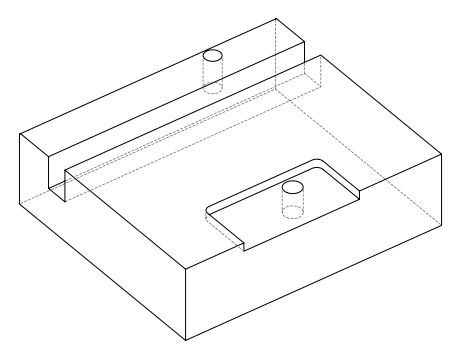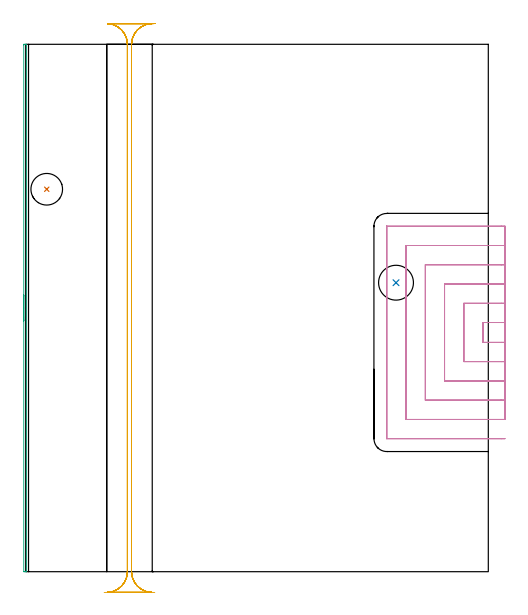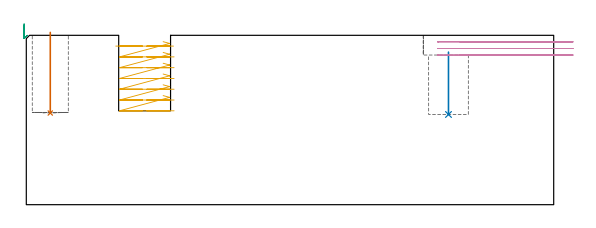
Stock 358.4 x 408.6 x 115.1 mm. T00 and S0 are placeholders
(PLAN: 5 operations, 4 tool changes, 31 min)
(1 INDEXABLE_INSERT_DRILL_BLIND_HOLE_FROM_SOLID | STEP1POCKET | NXT0302_020 | 0.22 min | 24730 mm3)
(2 INDEXABLE_INSERT_DRILL_BLIND_HOLE_FROM_SOLID_1 | STEP1POCKET_1 | UGT0302_006 | 0.17 min | 30779 mm3)
(3 AREA_MILL | FG_CHAMFER_SURFACE | UGT0205_001 | 3.42 min | 989 mm3)
(4 MILL_SLOT | SLOT_PARTIAL_RECTANGULAR | UGT0201_135 | Follow Part, ap 4.975, ae 75% | 12.78 min | 210839 mm3)
(5 MILL_RECTANGULAR_SLOT | SLOT_RECTANGULAR | UGT0201_004 | Follow Part, ap 8, ae 75% | 14.4 min | 737945 mm3)
(TOOL NXT0302_020 | Index. Insert Drill 24.5mm [880-D2450L25-03] | D24.5 PA176 FL74 Z2)
(TOOL UGT0302_006 | Indexable Insert Drill 27mm | D27 PA180 FL50 Z2)
(TOOL UGT0205_001 | Chamfer Mill 20 x 3 x 45 deg. | D20 FL50 Z2)
(TOOL UGT0201_135 | Carbide End Mill 19.9 | D19.9 FL30 Z4)
(TOOL UGT0201_004 | End Mill 32 mm | D32 FL53 Z6)
(OP 1 INDEXABLE_INSERT_DRILL_BLIND_HOLE_FROM_SOLID)
G17 G21 G94 G90
T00 M6
G54
G17 G0 G90 X16.3 Y296.3 S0 M3
G43 Z125.1 H1
G94 G81 G98 Z62.3 F250. R117.1
G80
M5
M2
(OP 2 INDEXABLE_INSERT_DRILL_BLIND_HOLE_FROM_SOLID_1)
G17 G21 G94 G90
T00 M6
G54
G17 G0 G90 X286.9 Y223.9 S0 M3
G43 Z125.1 H0
G94 G81 G98 Z61.3 F250. R103.7
G80
M5
M2
(OP 3 AREA_MILL)
G17 G21 G94 G90
T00 M6
G54
G17 G0 G90 X-1.5 Y194.3 S1061 M3
G43 Z125.1 H0
Z122.9
G94 G1 Y194.338 Z122.028 F250.
Y194.452 Z121.164
Y194.641 Z120.312
Y194.903 Z119.48
Y195.237 Z118.674
Y195.64 Z117.9
Y196.108 Z117.164
Y196.64 Z116.472
Y197.229 Z115.829
Y197.872 Z115.24
Y198.564 Z114.708
Y199.3 Z114.24
Y200.074 Z113.837
Y200.88 Z113.503
Y201.712 Z113.241
Y202.563 Z113.052
Y203.428 Z112.938
Y204.3 Z112.9
Y408.103
X-1.499 Y408.429 Z112.901
X-1.495 Y408.547 Z112.903
X-1.491 Y408.595 Z112.905
X-1.266 Y408.6 Z113.13
X-0.732 Z113.664
X-0.4 Z113.994
X0.521 Z114.92
X0.612 Y408.597 Z115.004
X0.697 Y408.59 Z115.088
X0.7 Y408.429 Z115.1
Y0.171
X0.697 Y0.01 Z115.088
X0.612 Y0.003 Z115.004
X0.521 Y0. Z114.92
X0.264 Z114.663
X-0.4 Z113.994
X-0.732 Z113.664
X-1.12 Z113.276
X-1.266 Y0.002 Z113.13
X-1.491 Y0.005 Z112.905
X-1.495 Y0.053 Z112.903
X-1.499 Y0.171 Z112.901
X-1.5 Y204.3 Z112.9
Y205.172 Z112.938
Y206.036 Z113.052
Y206.888 Z113.241
Y207.72 Z113.503
Y208.526 Z113.837
Y209.3 Z114.24
Y210.036 Z114.708
Y210.728 Z115.24
Y211.371 Z115.829
Y211.96 Z116.472
Y212.491 Z117.164
Y212.96 Z117.9
Y213.363 Z118.674
Y213.697 Z119.48
Y213.959 Z120.312
Y214.148 Z121.164
Y214.262 Z122.028
Y214.3 Z122.9
G0 Z125.1
M5
M2
(OP 4 MILL_SLOT)
G17 G21 G94 G90
T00 M6
G54
G17 G0 G90 X371.35 Y193.025 S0 M3
G43 Z125.1 H0
Z110.633
G94 G1 X368.35 F250.
X354.375 F500.
Y177.675
X368.35
X371.35 F250.
Y207.95
X368.35
X339.45 F500.
Y162.75
X368.35
X371.35 F250.
Y222.875
X368.35
X324.525 F500.
Y147.825
X368.35
X371.35 F250.
Y237.8
X368.35
X309.6 F500.
Y132.9
X368.35
X371.35 F250.
Y252.725
X368.35
X294.675 F500.
Y117.975
X368.35
X371.35 F250.
Y267.65
X368.35
X279.8 F500.
X279.77 Y267.652
X279.748 Y267.63
X279.75 Y267.6
Y103.1
X279.748 Y103.07
X279.77 Y103.048
X279.8 Y103.05
X368.35
X371.35 F250.
G0 Y193.025 Z106.167
G1 X368.35
X354.375 F500.
Y177.675
X368.35
X371.35 F250.
Y207.95
X368.35
X339.45 F500.
Y162.75
X368.35
X371.35 F250.
Y222.875
X368.35
X324.525 F500.
Y147.825
X368.35
X371.35 F250.
Y237.8
X368.35
X309.6 F500.
Y132.9
X368.35
X371.35 F250.
Y252.725
X368.35
X294.675 F500.
Y117.975
X368.35
X371.35 F250.
Y267.65
X368.35
X279.8 F500.
X279.77 Y267.652
X279.748 Y267.63
X279.75 Y267.6
Y103.1
X279.748 Y103.07
X279.77 Y103.048
X279.8 Y103.05
X368.35
X371.35 F250.
G0 Y193.025 Z101.7
G1 X368.35
X354.375 F500.
Y177.675
X368.35
X371.35 F250.
Y207.95
X368.35
X339.45 F500.
Y162.75
X368.35
X371.35 F250.
Y222.875
X368.35
X324.525 F500.
Y147.825
X368.35
X371.35 F250.
Y237.8
X368.35
X309.6 F500.
Y132.9
X368.35
X371.35 F250.
Y252.725
X368.35
X294.675 F500.
Y117.975
X368.35
X371.35 F250.
Y267.65
X368.35
X279.8 F500.
X279.77 Y267.652
X279.748 Y267.63
X279.75 Y267.6
Y103.1
X279.748 Y103.07
X279.77 Y103.048
X279.8 Y103.05
X368.35
X371.35 F250.
G0 Z125.1
M5
M2
(OP 5 MILL_RECTANGULAR_SLOT)
G17 G21 G94 G90
T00 M6
G54
G17 G0 G90 X100.015 Y-16.154 S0 M3
G43 Z125.1 H0
Z107.771
G94 G1 X97.021 Y-15.97 F250.
G2 X82. Y0. R16. F500.
G1 Y408.6
G2 X97.434 Y424.59 R16.
G1 X63.366
G2 X78.8 Y408.6 R16.
G1 Y0.
G2 X63.779 Y-15.97 R16.
G1 X60.785 Y-16.154 F250.
G0 Z125.1
X92.987 Y424.6
Z110.771
G1 X97.434 Z109.58
Y424.59 Z109.577
Y424.6 Z109.574
X63.366 Z100.445
Y424.59 Z100.443
G2 X78.8 Y408.6 R16. F500.
G1 Y0.
G2 X63.366 Y-15.99 R16.
G1 X97.434
G2 X82. Y0. R16.
G1 Y408.6
G2 X97.434 Y424.59 R16.
G1 X100.433 Y424.696 F250.
G0 X92.987 Y424.6 Z103.443
G1 X97.434 Z102.251
Y424.59 Z102.248
Y424.6 Z102.246
X63.366 Z93.117
Y424.59 Z93.114
G2 X78.8 Y408.6 R16. F500.
G1 Y0.
G2 X63.366 Y-15.99 R16.
G1 X97.434
G2 X82. Y0. R16.
G1 Y408.6
G2 X97.434 Y424.59 R16.
G1 X100.433 Y424.696 F250.
G0 X92.987 Y424.6 Z96.114
G1 X97.434 Z94.922
Y424.59 Z94.92
Y424.6 Z94.917
X63.366 Z85.788
Y424.59 Z85.786
G2 X78.8 Y408.6 R16. F500.
G1 Y0.
G2 X63.366 Y-15.99 R16.
G1 X97.434
G2 X82. Y0. R16.
G1 Y408.6
G2 X97.434 Y424.59 R16.
G1 X100.433 Y424.696 F250.
G0 X92.987 Y424.6 Z88.786
G1 X97.434 Z87.594
Y424.59 Z87.591
Y424.6 Z87.589
X63.366 Z78.46
Y424.59 Z78.457
G2 X78.8 Y408.6 R16. F500.
G1 Y0.
G2 X63.366 Y-15.99 R16.
G1 X97.434
G2 X82. Y0. R16.
G1 Y408.6
G2 X97.434 Y424.59 R16.
G1 X100.433 Y424.696 F250.
G0 X92.987 Y424.6 Z81.457
G1 X97.434 Z80.265
Y424.59 Z80.263
Y424.6 Z80.26
X63.366 Z71.131
Y424.59 Z71.129
G2 X78.8 Y408.6 R16. F500.
G1 Y0.
G2 X63.366 Y-15.99 R16.
G1 X97.434
G2 X82. Y0. R16.
G1 Y408.6
G2 X97.434 Y424.59 R16.
G1 X100.433 Y424.696 F250.
G0 X92.987 Y424.6 Z74.129
G1 X97.434 Z72.937
Y424.59 Z72.934
Y424.6 Z72.931
X63.366 Z63.803
Y424.59 Z63.8
G2 X78.8 Y408.6 R16. F500.
G1 Y0.
G2 X63.366 Y-15.99 R16.
G1 X97.434
G2 X82. Y0. R16.
G1 Y408.6
G2 X97.434 Y424.59 R16.
G1 X100.433 Y424.696 F250.
G0 Z125.1
M5
M2
